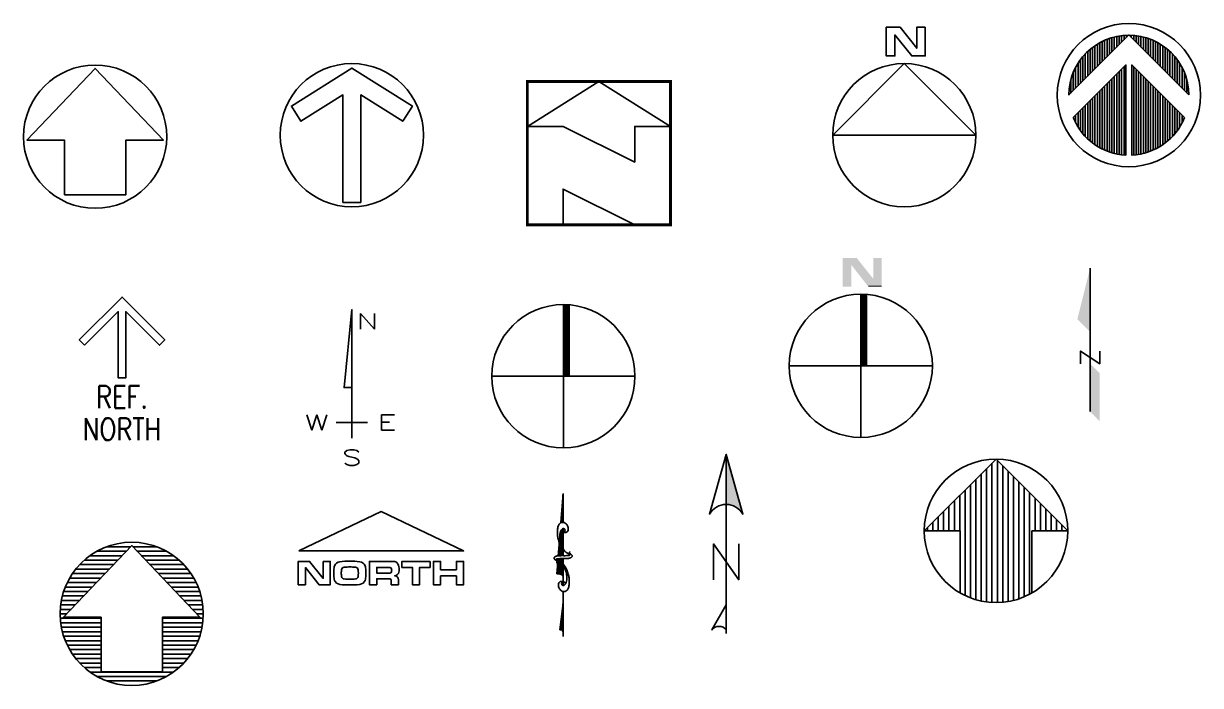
# Model space of a CAD drawing. Header units: inches. Extents: x 51.9 to 62.6, y 47.2 to 49.8.
# Drawn here: x 57.878 to 62.55, y 47.211 to 49.839 of the extents above; entities that cross this region are included whole.
import ezdxf
from ezdxf.enums import TextEntityAlignment as Align

# ---------------------------------------------------------------- set-up
doc = ezdxf.new("R2010")
doc.units = ezdxf.units.IN
doc.header["$MEASUREMENT"] = 0
doc.styles.add('STRETCH', font='SIMPLEX', dxfattribs={"width": 1.5})
doc.styles.add('TAGS', font='romans', dxfattribs={"width": 0.8})

# ---------------------------------------------------------------- blocks, each defined once
blk = doc.blocks.new('*U138')
at = {"color": 0, "linetype": 'ByBlock', "lineweight": -2}
blk.add_lwpolyline([(-0.0355, -0.2665), (0.0355, -0.2665), (0.0355, 0.1602), (0.2024, 0.0554), (0.2402, 0.1156), (0.2402, 0.1156), (0, 0.2665), (-0.2402, 0.1156), (-0.2024, 0.0554), (-0.0355, 0.1602)], close=True, dxfattribs=at)
blk.add_circle((0, 0), 0.2843, dxfattribs=at)
blk = doc.blocks.new('*U140')
at = {"color": 0, "linetype": 'ByBlock', "lineweight": -2, "const_width": 0.0118}
blk.add_lwpolyline([(-0.2843, -0.2843), (0.2843, -0.2843), (0.2843, 0.2843), (-0.2843, 0.2843)], close=True, dxfattribs=at)
at = {"color": 0, "linetype": 'ByBlock', "lineweight": -2}
blk.add_lwpolyline([(-0.1422, 0.1066), (-0.2843, 0.1066), (0, 0.2843), (0.2843, 0.1066), (0.1422, 0.1066), (0.1422, -0.0355)], close=True, dxfattribs=at)
blk.add_lwpolyline([(0.1422, -0.2843), (-0.1422, -0.1422), (-0.1422, -0.2843)], dxfattribs=at)
blk = doc.blocks.new('*U188')
at = {"color": 0, "linetype": 'ByBlock', "lineweight": -2}
for points in [[(0, -0.0618), (0, 0.4483), (-0.0309, 0.1391), (0, 0.1391)], [(-0.0618, 0), (0.0618, 0)]]:
    blk.add_lwpolyline(points, dxfattribs=at)
at = {"color": 0, "linetype": 'ByBlock', "lineweight": -2, "style": 'STRETCH', "width": 1.5}
for s, p in [('N', (0.0618, 0.4019)), ('W', (-0.1391, 0)), ('E', (0.1391, 0)), ('S', (0, -0.1391))]:
    blk.add_text(s, height=0.0618, dxfattribs=at).set_placement(p, align=Align.MIDDLE)
blk = doc.blocks.new('*U136')
at = {"color": 0, "linetype": 'ByBlock', "lineweight": -2}
blk.add_lwpolyline([(-0.1218, -0.2302), (-0.1218, -0.0135), (-0.2708, -0.0135), (0, 0.2708), (0.2708, -0.0135), (0.1218, -0.0135), (0.1218, -0.2302)], close=True, dxfattribs=at)
blk.add_circle((0, 0), 0.2843, dxfattribs=at)
blk = doc.blocks.new('*X5')
at = {"color": 0}
for p, q in [((-11.62, 21), (-1.77, 21)), ((-8.35, 22.5), (-0.34, 22.5)), ((0.34, 22.5), (8.35, 22.5)), ((1.77, 21), (11.62, 21)), ((-17.43, 16.5), (-6.05, 16.5)), ((-15.87, 18), (-4.63, 18)), ((-13.99, 19.5), (-3.2, 19.5)), ((3.2, 19.5), (13.99, 19.5)), ((4.63, 18), (15.87, 18)), ((6.05, 16.5), (17.43, 16.5)), ((-20.78, 12), (-10.34, 12)), ((-19.84, 13.5), (-8.91, 13.5)), ((-18.73, 15), (-7.48, 15)), ((7.48, 15), (18.73, 15)), ((8.91, 13.5), (19.84, 13.5)), ((10.34, 12), (20.78, 12)), ((-22.25, 9), (-13.2, 9)), ((-21.58, 10.5), (-11.77, 10.5)), ((11.77, 10.5), (21.58, 10.5)), ((13.2, 9), (22.25, 9)), ((-23.57, 4.5), (-17.48, 4.5)), ((-23.24, 6), (-16.05, 6)), ((-22.8, 7.5), (-14.63, 7.5)), ((14.63, 7.5), (22.8, 7.5)), ((16.05, 6), (23.24, 6)), ((17.48, 4.5), (23.57, 4.5)), ((-24, 0), (-21.77, 0)), ((-23.95, 1.5), (-20.34, 1.5)), ((-23.81, 3), (-18.91, 3)), ((18.91, 3), (23.81, 3)), ((20.34, 1.5), (23.95, 1.5)), ((21.77, 0), (24, 0)), ((-23.95, -1.5), (-10.29, -1.5)), ((-23.81, -3), (-10.29, -3)), ((10.29, -1.5), (23.95, -1.5)), ((10.29, -3), (23.81, -3)), ((-23.57, -4.5), (-10.29, -4.5)), ((-23.24, -6), (-10.29, -6)), ((-22.8, -7.5), (-10.29, -7.5)), ((10.29, -4.5), (23.57, -4.5)), ((10.29, -6), (23.24, -6)), ((10.29, -7.5), (22.8, -7.5)), ((-22.25, -9), (-10.29, -9)), ((-21.58, -10.5), (-10.29, -10.5)), ((10.29, -9), (22.25, -9)), ((10.29, -10.5), (21.58, -10.5)), ((-20.78, -12), (-10.29, -12)), ((-19.84, -13.5), (-10.29, -13.5)), ((-18.73, -15), (-10.29, -15)), ((10.29, -12), (20.78, -12)), ((10.29, -13.5), (19.84, -13.5)), ((10.29, -15), (18.73, -15)), ((-17.43, -16.5), (-10.29, -16.5)), ((-15.87, -18), (-10.29, -18)), ((-13.99, -19.5), (13.99, -19.5)), ((10.29, -16.5), (17.43, -16.5)), ((10.29, -18), (15.87, -18)), ((-11.62, -21), (11.62, -21)), ((-8.35, -22.5), (8.35, -22.5))]:
    blk.add_line(p, q, dxfattribs=at)
blk = doc.blocks.new('*U210')
at = {"color": 0, "linetype": 'ByBlock', "lineweight": -2}
blk.add_lwpolyline([(-0.1218, -0.2302), (-0.1218, -0.0135), (-0.2708, -0.0135), (0, 0.2708), (0.2708, -0.0135), (0.1218, -0.0135), (0.1218, -0.2302)], close=True, dxfattribs=at)
blk.add_circle((0, 0), 0.2843, dxfattribs=at)
at = {"color": 0, "linetype": 'ByBlock', "lineweight": -2, "xscale": 0.01184615165773279, "yscale": 0.01184615165773279, "zscale": 0.01184615165773279}
blk.add_blockref('*X5', (0, 0), dxfattribs=at)
blk = doc.blocks.new('*X10')
at = {"color": 0}
for p, q in [((2.2, 60), (15.6, 60)), ((4.7, 57.5), (23.2, 57.5)), ((7.2, 55), (28.6, 55)), ((9.7, 52.5), (33, 52.5)), ((12.2, 50), (36.7, 50)), ((14.7, 47.5), (39.8, 47.5)), ((17.2, 45), (42.6, 45)), ((19.7, 42.5), (45.1, 42.5)), ((22.2, 40), (47.4, 40)), ((24.7, 37.5), (49.4, 37.5)), ((27.2, 35), (51.2, 35)), ((29.7, 32.5), (52.8, 32.5)), ((32.2, 30), (54.3, 30)), ((34.7, 27.5), (55.6, 27.5)), ((37.2, 25), (56.7, 25)), ((39.7, 22.5), (57.8, 22.5)), ((42.2, 20), (58.7, 20)), ((44.7, 17.5), (59.5, 17.5)), ((47.2, 15), (60.2, 15)), ((49.7, 12.5), (60.7, 12.5)), ((52.2, 10), (61.2, 10)), ((54.7, 7.5), (61.5, 7.5)), ((57.2, 5), (61.8, 5)), ((59.7, 2.5), (61.9, 2.5)), ((62, 0), (62.2, 0))]:
    blk.add_line(p, q, dxfattribs=at)
blk = doc.blocks.new('*X9')
at = {"color": 0}
for p, q in [((52.2, -10), (61.2, -10)), ((54.7, -7.5), (61.5, -7.5)), ((57.2, -5), (61.8, -5)), ((59.7, -2.5), (61.9, -2.5)), ((39.7, -22.5), (57.8, -22.5)), ((42.2, -20), (58.7, -20)), ((44.7, -17.5), (59.5, -17.5)), ((47.2, -15), (60.2, -15)), ((49.7, -12.5), (60.7, -12.5)), ((27.2, -35), (51.2, -35)), ((29.7, -32.5), (52.8, -32.5)), ((32.2, -30), (54.3, -30)), ((34.7, -27.5), (55.6, -27.5)), ((37.2, -25), (56.7, -25)), ((14.7, -47.5), (39.8, -47.5)), ((17.2, -45), (42.6, -45)), ((19.7, -42.5), (45.1, -42.5)), ((22.2, -40), (47.4, -40)), ((24.7, -37.5), (49.4, -37.5)), ((2.2, -60), (15.6, -60)), ((4.7, -57.5), (23.2, -57.5)), ((7.2, -55), (28.6, -55)), ((9.7, -52.5), (33, -52.5)), ((12.2, -50), (36.7, -50))]:
    blk.add_line(p, q, dxfattribs=at)
blk = doc.blocks.new('*X8')
at = {"color": 0}
for p, q in [((-61.8, -5), (29.2, -5)), ((-61.5, -7.5), (26.7, -7.5)), ((-61.2, -10), (24.2, -10)), ((-60.7, -12.5), (21.7, -12.5)), ((-60.2, -15), (19.2, -15)), ((-59.5, -17.5), (16.7, -17.5)), ((-58.7, -20), (14.2, -20)), ((-57.8, -22.5), (11.7, -22.5)), ((-56.7, -25), (9.2, -25)), ((-55.6, -27.5), (6.7, -27.5)), ((-54.3, -30), (4.2, -30)), ((-52.8, -32.5), (1.7, -32.5)), ((-51.2, -35), (-0.8, -35)), ((-49.4, -37.5), (-3.3, -37.5)), ((-47.4, -40), (-5.8, -40)), ((-45.1, -42.5), (-8.3, -42.5)), ((-42.6, -45), (-10.8, -45)), ((-39.8, -47.5), (-13.3, -47.5)), ((-36.7, -50), (-15.8, -50)), ((-33, -52.5), (-18.3, -52.5)), ((-28.6, -55), (-20.8, -55))]:
    blk.add_line(p, q, dxfattribs=at)
blk = doc.blocks.new('*X7')
at = {"color": 0}
for p, q in [((-36.7, 50), (-15.8, 50)), ((-33, 52.5), (-18.3, 52.5)), ((-28.6, 55), (-20.8, 55)), ((-49.4, 37.5), (-3.3, 37.5)), ((-47.4, 40), (-5.8, 40)), ((-45.1, 42.5), (-8.3, 42.5)), ((-42.6, 45), (-10.8, 45)), ((-39.8, 47.5), (-13.3, 47.5)), ((-56.7, 25), (9.2, 25)), ((-55.6, 27.5), (6.7, 27.5)), ((-54.3, 30), (4.2, 30)), ((-52.8, 32.5), (1.7, 32.5)), ((-51.2, 35), (-0.8, 35)), ((-60.7, 12.5), (21.7, 12.5)), ((-60.2, 15), (19.2, 15)), ((-59.5, 17.5), (16.7, 17.5)), ((-58.7, 20), (14.2, 20)), ((-57.8, 22.5), (11.7, 22.5)), ((-61.8, 5), (29.2, 5)), ((-61.5, 7.5), (26.7, 7.5)), ((-61.2, 10), (24.2, 10))]:
    blk.add_line(p, q, dxfattribs=at)
blk = doc.blocks.new('*U144')
at = {"color": 0, "linetype": 'ByBlock', "lineweight": -2}
for points in [[(0.2382, 0.0008, 0.41322), (0, 0.2382, 0.41322), (-0.2382, 0.0008), (0, 0.239)], [(-0.2208, -0.0894), (-0.0115, 0.1199), (-0.0115, -0.2379, -0.292379)], [(0.2208, -0.0894), (0.0115, 0.1199), (0.0115, -0.2379, 0.292379)]]:
    blk.add_lwpolyline(points, format="xyb", close=True, dxfattribs=at)
blk.add_circle((0, 0), 0.2843, dxfattribs=at)
at = {"color": 0, "linetype": 'ByBlock', "lineweight": -2, "xscale": 0.00384199513223766, "yscale": 0.00384199513223766, "zscale": 0.00384199513223766, "rotation": 90}
for name in ['*X10', '*X9', '*X7', '*X8']:
    blk.add_blockref(name, (0, 0), dxfattribs=at)
blk = doc.blocks.new('*U194')
at = {"color": 0, "linetype": 'ByBlock', "lineweight": -2}
blk.add_line((0, 0.3547), (0, -0.2154), dxfattribs=at)
blk.add_lwpolyline([(-0.038, -0.0253), (-0.038, 0.0253), (0.038, -0.0253), (0.038, 0.0253)], dxfattribs=at)
for points in [[(0, 0.3547), (-0.0507, 0.152), (0, 0.1014)], [(0, -0.0253), (0, -0.2154), (0.038, -0.0633), (0.038, -0.2534)]]:
    blk.add_solid(points, dxfattribs=at)
blk = doc.blocks.new('*U216')
at = {"linetype": 'ByBlock', "lineweight": -2}
blk.add_hatch(color=0, dxfattribs=at).paths.add_polyline_path([(0, 0.4265), (0, 0.228, -0.269143), (0.0663, 0.1895)])
at = {"color": 0, "linetype": 'ByBlock', "lineweight": -2}
for points in [[(0.0663, 0.1895, 0.580323), (-0.0663, 0.1895), (0, 0.4265), (0.0663, 0.1895), (0, 0.4265), (0, 0.2274)], [(0, -0.2701, 0.5), (-0.0569, -0.2701), (0, -0.1706)]]:
    blk.add_lwpolyline(points, format="xyb", dxfattribs=at)
for points in [[(0, -0.2843), (0, 0.4265)], [(-0.0498, -0.0711), (-0.0498, 0.0711), (0.0498, -0.0711), (0.0498, 0.0711)]]:
    blk.add_lwpolyline(points, dxfattribs=at)
blk = doc.blocks.new('*X18')
for p, q in [((3042.85, 778.5), (3055.11, 778.5)), ((3043.11, 778.62), (3054.04, 778.62)), ((3043.27, 778.75), (3052.96, 778.75)), ((3043.38, 778.88), (3051.89, 778.88)), ((3043.46, 779), (3050.82, 779)), ((3043.52, 779.12), (3049.75, 779.12)), ((3043.56, 779.25), (3048.68, 779.25)), ((3043.57, 779.75), (3044.39, 779.75)), ((3043.58, 779.38), (3047.61, 779.38)), ((3043.59, 779.62), (3045.46, 779.62)), ((3043.59, 779.5), (3046.54, 779.5))]:
    blk.add_line(p, q)
blk = doc.blocks.new('*X17')
for p, q in [((3067.58, 778.5), (3072.76, 778.5)), ((3067.72, 778.62), (3072.95, 778.62)), ((3067.86, 778.75), (3073.15, 778.75)), ((3067.96, 778.88), (3073.34, 778.88)), ((3068.06, 779), (3075.37, 779)), ((3068.15, 779.12), (3075.37, 779.12)), ((3068.23, 779.25), (3075.37, 779.25)), ((3068.3, 779.37), (3075.37, 779.37)), ((3068.37, 779.5), (3075.37, 779.5)), ((3068.41, 779.62), (3075.37, 779.62)), ((3068.45, 779.75), (3075.36, 779.75)), ((3068.49, 779.88), (3075.35, 779.88)), ((3068.51, 780), (3075.35, 780)), ((3068.53, 780.12), (3075.34, 780.12)), ((3068.54, 781.25), (3068.54, 781.25)), ((3068.54, 781.12), (3070.15, 781.12)), ((3068.55, 781), (3071.75, 781)), ((3068.55, 780.88), (3073.36, 780.88)), ((3068.55, 780.25), (3075.33, 780.25)), ((3068.56, 780.75), (3074.97, 780.75)), ((3068.56, 780.62), (3075.3, 780.62)), ((3068.56, 780.5), (3075.31, 780.5)), ((3068.56, 780.38), (3075.32, 780.38)), ((3072.97, 778.5), (3075.36, 778.5)), ((3073.11, 778.62), (3075.36, 778.62)), ((3073.24, 778.75), (3075.37, 778.75)), ((3073.38, 778.88), (3075.37, 778.88))]:
    blk.add_line(p, q)
blk = doc.blocks.new('*X16')
for p, q in [((3091.38, 779.38), (3092.65, 779.38)), ((3091.4, 779.25), (3094.25, 779.25)), ((3091.43, 779.12), (3095.86, 779.12)), ((3091.46, 779), (3097.47, 779)), ((3091.49, 778.88), (3099.07, 778.88)), ((3091.5, 778.75), (3100.68, 778.75)), ((3091.52, 778.62), (3102.29, 778.62)), ((3091.53, 778.5), (3103.9, 778.5))]:
    blk.add_line(p, q)
blk = doc.blocks.new('*X15')
for p, q in [((3080.02, 778.5), (3088.76, 778.5)), ((3080.3, 778.62), (3088.68, 778.62)), ((3080.58, 778.75), (3088.59, 778.75)), ((3080.86, 778.88), (3088.51, 778.88)), ((3081.19, 779), (3088.42, 779)), ((3081.53, 779.12), (3088.28, 779.12)), ((3081.87, 779.25), (3088.06, 779.25)), ((3082.21, 779.38), (3087.85, 779.38)), ((3082.58, 779.5), (3087.64, 779.5)), ((3083.06, 779.62), (3087.25, 779.62)), ((3083.71, 779.75), (3086.79, 779.75)), ((3084.78, 779.88), (3085.13, 779.88))]:
    blk.add_line(p, q)
blk = doc.blocks.new('*X14')
for p, q in [((3076.61, 780.5), (3078.15, 780.5)), ((3076.62, 780.38), (3079.78, 780.38)), ((3076.62, 780.25), (3081.41, 780.25)), ((3076.63, 780.12), (3082.51, 780.12)), ((3076.63, 780), (3082.18, 780)), ((3076.64, 779.87), (3081.86, 779.87)), ((3076.64, 779.75), (3081.54, 779.75)), ((3076.65, 779.62), (3081.32, 779.62)), ((3076.65, 779.5), (3081.12, 779.5)), ((3076.66, 779.38), (3080.91, 779.38)), ((3076.66, 779.25), (3080.7, 779.25)), ((3076.67, 779.12), (3080.49, 779.12)), ((3076.67, 779), (3080.28, 779)), ((3076.68, 778.88), (3080.11, 778.88)), ((3076.68, 778.75), (3079.95, 778.75)), ((3076.69, 778.62), (3079.78, 778.62)), ((3076.69, 778.5), (3079.62, 778.5))]:
    blk.add_line(p, q)
blk = doc.blocks.new('*U214')
at = {"color": 0, "linetype": 'ByBlock', "lineweight": -2}
for points in [[(0, 0.2843), (-0.0091, 0.1673)], [(0, 0.2843), (0, 0.1689)], [(0.0002, 0.1446), (0.0001, 0.0654)], [(-0.0159, 0.0801), (-0.0193, 0.0362)], [(-0.0152, 0.0894), (-0.0159, 0.0801)], [(0.0001, 0.0623), (0, 0.037)], [(-0.0202, 0.0246), (-0.0249, -0.0355)], [(0, 0.0252), (0, 0.0237)], [(0, 0.0237), (0, 0.0034)], [(0, 0.0014), (0, -0.0056)], [(0, -0.0056), (0, -0.0444)], [(0, -0.0444), (0, -0.0814)], [(-0.0001, -0.1052), (0, -0.151)], [(0, -0.151), (-0.0124, -0.2577)], [(0, -0.151), (0, -0.2665)], [(0, -0.2665), (0, -0.2843)]]:
    blk.add_lwpolyline(points, dxfattribs=at)
for points in [[(0.0002, 0.1301, 0.063196), (0.004, 0.1288, 0.096266), (0.0106, 0.1287, 0.100752), (0.0164, 0.1311, 0.224486), (0.0205, 0.1377, 0.11255), (0.0187, 0.1524, 0.100563), (0.0123, 0.1631, 0.134878), (0.0044, 0.1681, 0.132719), (-0.006, 0.1684, 0.155229), (-0.0136, 0.1638, 0.101616), (-0.0191, 0.154, 0.067278), (-0.0222, 0.1373, 0.034332), (-0.0217, 0.1149, 0.050354), (-0.0187, 0.0999, 0.032541), (-0.0117, 0.081, 0.044988), (-0.0045, 0.0683, 0.025546), (0.0003, 0.062, 0.017117), (0.0083, 0.0532, 0.06565), (0.0148, 0.0481, 0.042468), (0.0262, 0.0426)], [(0.0041, 0.1288, 0.076919), (0.0063, 0.1316, 0.080527), (0.0074, 0.1348, 0.088695), (0.0075, 0.14, 0.141897), (0.0061, 0.143, 0.152973), (0.0034, 0.1446, 0.126446), (-0.0003, 0.1445, 0.120122), (-0.0041, 0.1424, 0.080483), (-0.008, 0.1374, 0.067361), (-0.0116, 0.1281, 0.059891), (-0.013, 0.1168, 0.028199), (-0.0121, 0.1022, 0.039094), (-0.01, 0.0917, 0.016831), (-0.0079, 0.0849, 0.008651), (-0.003, 0.0719, 0.03625), (0.0001, 0.0653, 0.021578), (0.0066, 0.0549)], [(0.0283, 0.0526, 0.155222), (0.0256, 0.0511, 0.230745), (0.0249, 0.049, 0.039788), (0.0254, 0.0472, 0.040789), (0.0261, 0.0455, 0.05365), (0.0269, 0.0442, -0.067543), (0.0278, 0.0429, -0.159888), (0.0281, 0.0405, -0.204389), (0.0271, 0.0389, -0.067398), (0.0254, 0.0381, -0.052215), (0.0232, 0.0376, -0.013577), (0.0192, 0.0373, -0.005027), (0.0084, 0.0369, -0.010776), (0.0056, 0.0369, -0.005653), (0.0002, 0.037)], [(0.0002, 0.037, 0.004821), (-0.0049, 0.037, 0.00885), (-0.0077, 0.0369, 0.005772), (-0.018, 0.0363, 0.010588), (-0.0236, 0.0357, 0.071206), (-0.0282, 0.0345, 0.064975), (-0.0327, 0.0319, 0.103615), (-0.0352, 0.029, 0.157116), (-0.0356, 0.0266, 0.084448), (-0.0348, 0.0239, 0.119022), (-0.0336, 0.0224), (-0.0284, 0.0186), (-0.0256, 0.0165)], [(-0.0279, 0.0096, 0.155222), (-0.0252, 0.0112, 0.230745), (-0.0246, 0.0133, 0.039788), (-0.025, 0.0151, 0.040789), (-0.0257, 0.0168, 0.05365), (-0.0266, 0.0181, -0.067543), (-0.0274, 0.0193, -0.159888), (-0.0277, 0.0218, -0.204389), (-0.0267, 0.0234, -0.067398), (-0.0251, 0.0241, -0.052215), (-0.0228, 0.0246, -0.013577), (-0.0188, 0.0249, -0.005027), (-0.008, 0.0254, -0.010776), (-0.0052, 0.0254, -0.005653), (0.0002, 0.0253)], [(0.0069, -0.0705, 0.077736), (0.0028, -0.0672, 0.07962), (-0.0019, -0.0654, 0.096266), (-0.0085, -0.0654, 0.100752), (-0.0144, -0.0677, 0.224486), (-0.0184, -0.0743, 0.11255), (-0.0167, -0.0891, 0.100563), (-0.0102, -0.0997, 0.134878), (-0.0023, -0.1047, 0.132719), (0.008, -0.105, 0.155229), (0.0156, -0.1004, 0.101616), (0.0212, -0.0906, 0.067278), (0.0242, -0.074, 0.034332), (0.0237, -0.0515, 0.050354), (0.0208, -0.0365, 0.032541), (0.0137, -0.0176, 0.044988), (0.0066, -0.0049, 0.025546), (0.0018, 0.0014, 0.017117), (-0.0062, 0.0102, 0.06565), (-0.0127, 0.0153, 0.042468), (-0.0242, 0.0208)], [(-0.002, -0.0654, 0.076919), (-0.0042, -0.0682, 0.080527), (-0.0054, -0.0715, 0.088695), (-0.0055, -0.0766, 0.141897), (-0.0041, -0.0796, 0.152973), (-0.0014, -0.0812, 0.126446), (0.0024, -0.0811, 0.120122), (0.0061, -0.0791, 0.080483), (0.0101, -0.0741, 0.067361), (0.0137, -0.0647, 0.059891), (0.015, -0.0535, 0.028199), (0.0141, -0.0388, 0.039094), (0.0121, -0.0284, 0.016831), (0.0099, -0.0215, 0.008651), (0.0051, -0.0085, 0.03625), (0.0019, -0.0019, 0.021578), (-0.0046, 0.0085)], [(0.0002, 0.0253, 0.004821), (0.0053, 0.0253, 0.00885), (0.008, 0.0254, 0.005772), (0.0184, 0.026, 0.010588), (0.024, 0.0265, 0.071206), (0.0286, 0.0277, 0.064975), (0.0331, 0.0304, 0.103615), (0.0355, 0.0332, 0.157116), (0.036, 0.0357, 0.084448), (0.0352, 0.0384, 0.119022), (0.0339, 0.0399), (0.0288, 0.0436), (0.026, 0.0458)], [(0, -0.0444, 0.268535), (-0.0249, -0.0355)], [(0, -0.2665, 0.510231), (-0.0124, -0.2576)]]:
    blk.add_lwpolyline(points, format="xyb", dxfattribs=at)
at = {"color": 0, "linetype": 'ByBlock', "lineweight": -2, "xscale": 0.008884613743299562, "yscale": 0.008884613743299562, "zscale": 0.008884613743299562, "rotation": 90}
for name in ['*X16', '*X15', '*X14', '*X17', '*X18']:
    blk.add_blockref(name, (6.9162, -27.2982), dxfattribs=at)
blk = doc.blocks.new('*U142')
at = {"color": 0, "linetype": 'ByBlock', "lineweight": -2}
for points in [[(0.0835, 0.4284), (0.0835, 0.3147), (0.0295, 0.3147), (-0.0373, 0.3979), (-0.0373, 0.3147), (-0.0716, 0.3147), (-0.0716, 0.4284), (-0.0166, 0.4284), (0.0497, 0.3452), (0.0497, 0.4284)], [(0, 0.2843), (-0.2843, 0), (0.2843, 0)]]:
    blk.add_lwpolyline(points, close=True, dxfattribs=at)
blk.add_circle((0, 0), 0.2843, dxfattribs=at)
blk = doc.blocks.new('*U190')
at = {"color": 0, "linetype": 'ByBlock', "lineweight": -2}
for p, q in [((0, 0.2843), (0, -0.2843)), ((0.0057, 0.2843), (0.0057, 0)), ((0.0114, 0.2841), (0.0114, 0)), ((0.0171, 0.2838), (0.0171, 0)), ((0.0227, 0.2834), (0.0227, 0)), ((-0.2843, 0), (0.2843, 0))]:
    blk.add_line(p, q, dxfattribs=at)
blk.add_circle((0, 0), 0.2843, dxfattribs=at)
blk = doc.blocks.new('*U192')
at = {"color": 0, "linetype": 'ByBlock', "lineweight": -2}
for p, q in [((0, 0.2843), (0, -0.2843)), ((0.0057, 0.2843), (0.0057, 0)), ((0.0114, 0.2841), (0.0114, 0)), ((0.0171, 0.2838), (0.0171, 0)), ((0.0227, 0.2834), (0.0227, 0)), ((-0.2843, 0), (0.2843, 0))]:
    blk.add_line(p, q, dxfattribs=at)
blk.add_circle((0, 0), 0.2843, dxfattribs=at)
for points in [[(-0.0716, 0.4284), (-0.0373, 0.4284), (-0.0716, 0.3147), (-0.0373, 0.3147)], [(0.0295, 0.3147), (0.0714, 0.3181), (-0.0593, 0.4284), (-0.0166, 0.4284)], [(0.0497, 0.3147), (0.0835, 0.3147), (0.0497, 0.4284), (0.0835, 0.4284)], [(0.0295, 0.3181), (0.0295, 0.3147), (0.0832, 0.3181), (0.0835, 0.3147)]]:
    blk.add_solid(points, dxfattribs=at)
blk = doc.blocks.new('*U186')
at = {"color": 0, "linetype": 'ByBlock', "lineweight": -2}
blk.add_lwpolyline([(-0.1484, -0.1908), (-0.1696, -0.1696), (0, 0), (0.1696, -0.1696), (0.1484, -0.1908), (0.015, -0.0574), (0.015, -0.321), (-0.015, -0.321), (-0.015, -0.0574)], close=True, dxfattribs=at)
at = {"color": 0, "linetype": 'ByBlock', "lineweight": -2, "style": 'TAGS', "width": 0.8}
for s, p in [('REF.', (0, -0.4409)), ('NORTH', (0, -0.5686))]:
    blk.add_text(s, height=0.08818, dxfattribs=at).set_placement(p, align=Align.CENTER)
blk = doc.blocks.new('*U212')
at = {"color": 0, "linetype": 'ByBlock', "lineweight": -2}
for points in [[(-0.3271, -0.1562), (0.3271, -0.1562), (0, 0)], [(-0.23, -0.1975), (-0.23, -0.2656), (-0.2844, -0.1975), (-0.3294, -0.1975), (-0.3294, -0.2906), (-0.3013, -0.2906), (-0.3013, -0.2225), (-0.2466, -0.2906), (-0.2023, -0.2906), (-0.2023, -0.1975)], [(0.1936, -0.1975), (0.0823, -0.1975), (0.0823, -0.2213), (0.1236, -0.2213), (0.1236, -0.2906), (0.1523, -0.2906), (0.1523, -0.2213), (0.1936, -0.2213)], [(0.2987, -0.2311), (0.2355, -0.2311), (0.2355, -0.1975), (0.2071, -0.1975), (0.2071, -0.2906), (0.2355, -0.2906), (0.2355, -0.2556), (0.2987, -0.2556), (0.2987, -0.2906), (0.3271, -0.2906), (0.3271, -0.1975), (0.2987, -0.1975)]]:
    blk.add_lwpolyline(points, close=True, dxfattribs=at)
for points in [[(-0.062, -0.2239, 0.065182), (-0.064, -0.2151, 0.272493), (-0.0851, -0.1989, 0.029789), (-0.1247, -0.197, 0.029789), (-0.1644, -0.1989, 0.272493), (-0.1855, -0.2151, 0.065182), (-0.1874, -0.2239, 0.033605), (-0.1886, -0.2441, 0.033605), (-0.1874, -0.2643, 0.065182), (-0.1855, -0.273, 0.272493), (-0.1644, -0.2892, 0.029789), (-0.1247, -0.2911, 0.029789), (-0.0851, -0.2892, 0.272493), (-0.064, -0.273, 0.065182), (-0.062, -0.2643, 0.033605), (-0.0608, -0.2441, 0.033605)], [(-0.1574, -0.2306, 0.040566), (-0.1587, -0.2441, 0.040566), (-0.1574, -0.2576, 0.358154), (-0.1468, -0.2673, 0.020342), (-0.1247, -0.2682, 0.020342), (-0.1026, -0.2673, 0.358154), (-0.092, -0.2576, 0.040566), (-0.0908, -0.2441, 0.040566), (-0.092, -0.2306, 0.358154), (-0.1026, -0.2208, 0.020342), (-0.1247, -0.2199, 0.020332), (-0.1468, -0.2208, 0.358144)], [(0.0584, -0.2, 0.15039), (0.0495, -0.1975), (-0.0472, -0.1975), (-0.0472, -0.2906), (-0.0181, -0.2906), (-0.0181, -0.2666), (0.032, -0.2666, -0.175869), (0.0373, -0.2683, -0.251107), (0.0395, -0.2724), (0.0395, -0.2906), (0.0681, -0.2906), (0.0681, -0.2705, 0.395194), (0.0531, -0.2544, 0.363978), (0.0701, -0.2399, 0.072515), (0.0702, -0.2188, 0.222789)], [(0.0403, -0.2394, -0.328104), (0.0335, -0.2439), (-0.0181, -0.2439), (-0.0181, -0.2214), (0.0335, -0.2214, -0.350791), (0.0406, -0.2269, -0.150308)]]:
    blk.add_lwpolyline(points, format="xyb", close=True, dxfattribs=at)
blk = doc.blocks.new('*U218')
at = {"linetype": 'ByBlock', "lineweight": -2}
h = blk.add_hatch(dxfattribs=at)
h.set_pattern_fill('ANSI31', color=0, scale=0.1708, angle=225, style=0)
h.paths.add_polyline_path([(-0.1423, -0.247, 0.267949), (0.1423, -0.247), (0.1423, -0.0005), (0.2847, -0.0005), (0, 0.2842), (-0.2847, -0.0005), (-0.1423, -0.0005)])
at = {"color": 0, "linetype": 'ByBlock', "lineweight": -2}
blk.add_lwpolyline([(-0.1423, -0.247), (-0.1423, -0.0005), (-0.1423, -0.247), (-0.1423, -0.0005), (-0.2847, -0.0005), (0, 0.2842), (0.2847, -0.0005), (0.2847, -0.0005), (0.1423, -0.0005), (0.1423, -0.247), (0.1423, -0.0005), (0.2847, -0.0005), (0, 0.2842), (-0.2847, -0.0005), (-0.1423, -0.0005)], dxfattribs=at)
blk.add_circle((0, -0.0005), 0.2847, dxfattribs=at)

msp = doc.modelspace()

# ---------------------------------------------------------------- block references
for name, p in [('*U142', (61.3747, 49.3954)), ('*U144', (62.2661, 49.5545)), ('*U136', (58.1626, 49.3895)), ('*U138', (59.1816, 49.3954)), ('*U140', (60.1626, 49.3239)), ('*U192', (61.202, 48.48)), ('*U194', (62.1124, 48.5133)), ('*U186', (58.2693, 48.7526)), ('*U188', (59.1816, 48.2546)), ('*U190', (60.0213, 48.4385)), ('*U216', (60.6676, 47.7013)), ('*U218', (61.7388, 47.8249)), ('*U214', (60.0202, 47.6891)), ('*U212', (59.2983, 47.901)), ('*U210', (58.3077, 47.495))]:
    msp.add_blockref(name, p)

doc.saveas('drawing.dxf')
